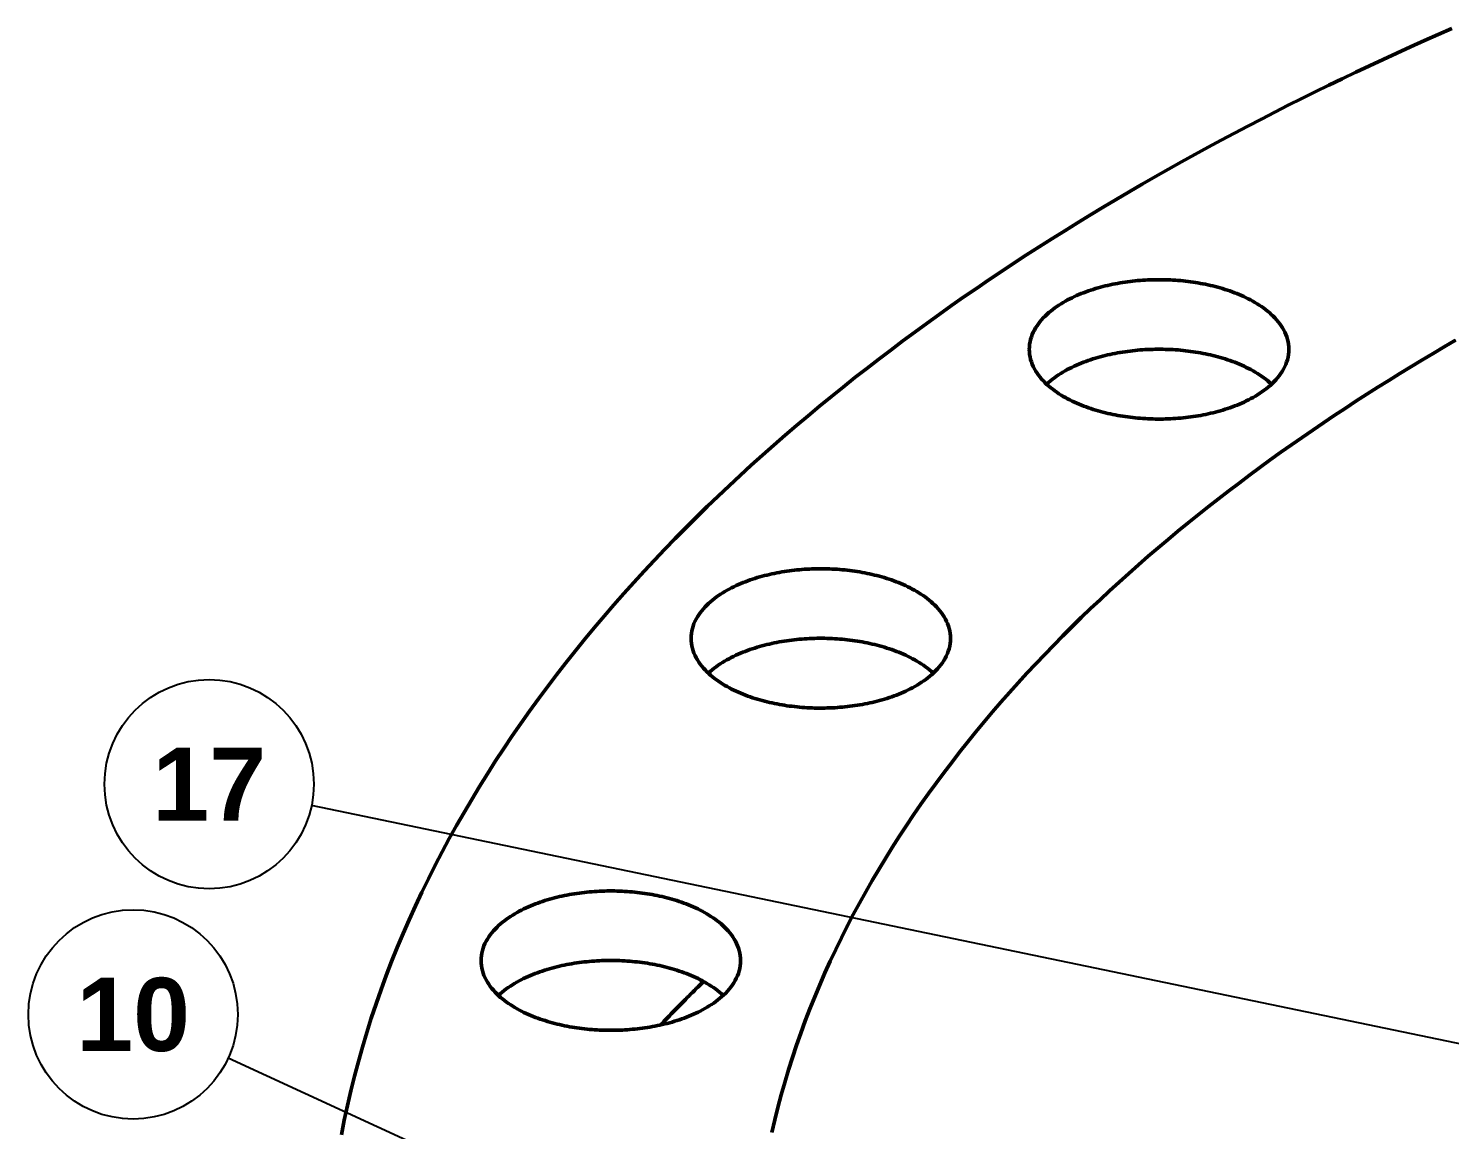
# Model space of a CAD drawing. Header units: millimetres. Extents: x 0 to 841, y 0 to 594.
# Drawn here: x 175.4 to 243.3, y 395.7 to 448.3 of the extents above; entities that cross this region are included whole.
import ezdxf
from ezdxf.enums import TextEntityAlignment as Align

# ---------------------------------------------------------------- set-up
doc = ezdxf.new("R2010")
doc.units = ezdxf.units.MM
for name, color, linetype, lineweight in [('COTA', 7, 'CONTINUOUS', 25), ('FINA', 7, 'CONTINUOUS', 25), ('TXT', 7, 'CONTINUOUS', 25), ('VIS', 7, 'CONTINUOUS', 50)]:
    doc.layers.add(name, color=color, linetype=linetype, lineweight=lineweight)
doc.styles.add('STDB', font='LiberationSans-Bold.ttf')

msp = doc.modelspace()

# ---------------------------------------------------------------- linework, layer by layer
at = {"layer": 'COTA'}
for p, q in [((319.206, 384.181), (188.977, 411.209)), ((210.077, 387.592), (184.992, 399.135))]:
    msp.add_line(p, q, dxfattribs=at)
at = {"layer": 'FINA'}
for points in [[(243.449, 448.325), (242.79, 448.036), (242.131, 447.743), (241.475, 447.447), (240.819, 447.149), (240.165, 446.847), (239.512, 446.543), (238.861, 446.235), (238.211, 445.925), (237.563, 445.611), (236.916, 445.294), (236.271, 444.975), (235.627, 444.652), (234.985, 444.326), (234.344, 443.997), (233.705, 443.664), (233.068, 443.329), (232.432, 442.99), (231.798, 442.648), (231.166, 442.303), (230.536, 441.954), (229.908, 441.602), (229.281, 441.247), (228.657, 440.888), (228.034, 440.526), (227.413, 440.16), (226.795, 439.792), (226.178, 439.419), (225.564, 439.043), (224.952, 438.664), (224.342, 438.281), (223.734, 437.894), (223.129, 437.504), (222.526, 437.11), (221.925, 436.712), (221.327, 436.311), (220.732, 435.906), (220.139, 435.497), (219.548, 435.084), (218.961, 434.668), (218.376, 434.248), (217.794, 433.823), (217.215, 433.395), (216.638, 432.963), (216.065, 432.527), (215.495, 432.087), (214.928, 431.643), (214.364, 431.195), (213.804, 430.743), (213.246, 430.286), (212.693, 429.826), (212.142, 429.361), (211.596, 428.892), (211.053, 428.419), (210.514, 427.941), (209.978, 427.459), (209.447, 426.973), (208.92, 426.482), (208.397, 425.987), (207.878, 425.488), (207.363, 424.984), (206.853, 424.476), (206.347, 423.963), (205.846, 423.445), (205.35, 422.923), (204.859, 422.397), (204.372, 421.865), (203.891, 421.33), (203.415, 420.789), (202.945, 420.244), (202.479, 419.694), (202.02, 419.139), (201.566, 418.58), (201.118, 418.016), (200.676, 417.447), (200.241, 416.874), (199.812, 416.295), (199.389, 415.712), (198.972, 415.124), (198.563, 414.532), (198.16, 413.935), (197.765, 413.333), (197.377, 412.726), (196.996, 412.115), (196.623, 411.499), (196.258, 410.878), (195.9, 410.253), (195.551, 409.623), (195.21, 408.988), (194.877, 408.35), (194.553, 407.706), (194.238, 407.059), (193.932, 406.407), (193.635, 405.751), (193.348, 405.09), (193.069, 404.426), (192.801, 403.757), (192.543, 403.085), (192.294, 402.409), (192.056, 401.729), (191.828, 401.046), (191.611, 400.359), (191.405, 399.669), (191.209, 398.976), (191.024, 398.28), (190.851, 397.581), (190.689, 396.879), (190.538, 396.175), (190.399, 395.468)], [(223.26, 432.994), (223.265, 433.115), (223.277, 433.235), (223.297, 433.354), (223.324, 433.471), (223.359, 433.586), (223.401, 433.699), (223.449, 433.81), (223.504, 433.917), (223.563, 434.022), (223.628, 434.123), (223.698, 434.222), (223.771, 434.317), (223.849, 434.41), (223.93, 434.499), (224.014, 434.585), (224.101, 434.668), (224.191, 434.748), (224.283, 434.826), (224.378, 434.901), (224.474, 434.973), (224.573, 435.042), (224.673, 435.109), (224.775, 435.174), (224.878, 435.236), (224.982, 435.296), (225.088, 435.354), (225.195, 435.41), (225.303, 435.463), (225.412, 435.515), (225.522, 435.565), (225.632, 435.612), (225.744, 435.658), (225.856, 435.702), (225.969, 435.745), (226.082, 435.785), (226.196, 435.824), (226.311, 435.861), (226.426, 435.897), (226.542, 435.931), (226.658, 435.963), (226.774, 435.994), (226.891, 436.023), (227.008, 436.051), (227.126, 436.078), (227.244, 436.103), (227.362, 436.126), (227.481, 436.148), (227.599, 436.169), (227.718, 436.188), (227.837, 436.206), (227.957, 436.223), (228.076, 436.238), (228.196, 436.252), (228.316, 436.265), (228.436, 436.277), (228.556, 436.287), (228.676, 436.296), (228.796, 436.303), (228.917, 436.31), (229.037, 436.315), (229.157, 436.318), (229.278, 436.321), (229.398, 436.322), (229.519, 436.322), (229.639, 436.321), (229.76, 436.318), (229.88, 436.315), (230.001, 436.31), (230.121, 436.303), (230.241, 436.296), (230.362, 436.287), (230.482, 436.277), (230.602, 436.265), (230.721, 436.252), (230.841, 436.238), (230.961, 436.223), (231.08, 436.206), (231.199, 436.188), (231.318, 436.169), (231.437, 436.148), (231.555, 436.126), (231.674, 436.103), (231.791, 436.078), (231.909, 436.051), (232.026, 436.023), (232.143, 435.994), (232.26, 435.963), (232.376, 435.931), (232.491, 435.897), (232.606, 435.861), (232.721, 435.824), (232.835, 435.785), (232.949, 435.745), (233.062, 435.702), (233.174, 435.658), (233.285, 435.612), (233.396, 435.565), (233.506, 435.515), (233.615, 435.463), (233.722, 435.41), (233.829, 435.354), (233.935, 435.296), (234.04, 435.236), (234.143, 435.174), (234.244, 435.109), (234.344, 435.042), (234.443, 434.973), (234.539, 434.901), (234.634, 434.826), (234.726, 434.748), (234.816, 434.668), (234.903, 434.585), (234.988, 434.499), (235.069, 434.41), (235.146, 434.317), (235.22, 434.222), (235.289, 434.123), (235.354, 434.022), (235.414, 433.917), (235.468, 433.81), (235.516, 433.699), (235.558, 433.586), (235.593, 433.471), (235.621, 433.354), (235.641, 433.235), (235.653, 433.115), (235.657, 432.994)], [(243.615, 433.427), (243.079, 433.115), (242.545, 432.801), (242.013, 432.484), (241.483, 432.163), (240.955, 431.84), (240.429, 431.514), (239.904, 431.184), (239.381, 430.852), (238.861, 430.516), (238.342, 430.177), (237.826, 429.835), (237.311, 429.49), (236.799, 429.142), (236.289, 428.79), (235.782, 428.435), (235.276, 428.077), (234.773, 427.716), (234.273, 427.351), (233.775, 426.983), (233.279, 426.611), (232.786, 426.236), (232.296, 425.858), (231.808, 425.476), (231.323, 425.091), (230.841, 424.702), (230.362, 424.309), (229.886, 423.913), (229.412, 423.513), (228.942, 423.11), (228.475, 422.703), (228.012, 422.292), (227.551, 421.878), (227.094, 421.46), (226.641, 421.038), (226.191, 420.612), (225.745, 420.183), (225.302, 419.749), (224.863, 419.312), (224.429, 418.871), (223.998, 418.426), (223.571, 417.977), (223.149, 417.524), (222.73, 417.067), (222.316, 416.606), (221.907, 416.141), (221.502, 415.673), (221.102, 415.2), (220.707, 414.723), (220.317, 414.242), (219.932, 413.757), (219.552, 413.267), (219.177, 412.774), (218.808, 412.277), (218.444, 411.775), (218.086, 411.27), (217.734, 410.76), (217.388, 410.247), (217.048, 409.729), (216.714, 409.207), (216.387, 408.681), (216.066, 408.152), (215.752, 407.618), (215.444, 407.08), (215.144, 406.538), (214.85, 405.993), (214.564, 405.443), (214.286, 404.89), (214.015, 404.333), (213.752, 403.773), (213.496, 403.208), (213.249, 402.64), (213.01, 402.069), (212.779, 401.494), (212.557, 400.916), (212.343, 400.335), (212.138, 399.75), (211.942, 399.163), (211.756, 398.572), (211.578, 397.979), (211.41, 397.382), (211.251, 396.784), (211.102, 396.183), (210.962, 395.579)], [(243.615, 433.427), (243.079, 433.115), (242.545, 432.801), (242.013, 432.484), (241.483, 432.163), (240.955, 431.84), (240.429, 431.514), (239.904, 431.184), (239.381, 430.852), (238.861, 430.516), (238.342, 430.177), (237.826, 429.835), (237.311, 429.49), (236.799, 429.142), (236.289, 428.79), (235.782, 428.435), (235.276, 428.077), (234.773, 427.716), (234.273, 427.351), (233.775, 426.983), (233.279, 426.611), (232.786, 426.236), (232.296, 425.858), (231.808, 425.476), (231.323, 425.091), (230.841, 424.702), (230.362, 424.309), (229.886, 423.913), (229.412, 423.513), (228.942, 423.11), (228.475, 422.703), (228.012, 422.292), (227.551, 421.878), (227.094, 421.46), (226.641, 421.038), (226.191, 420.612), (225.745, 420.183), (225.302, 419.749), (224.863, 419.312), (224.429, 418.871), (223.998, 418.426), (223.571, 417.977), (223.149, 417.524), (222.73, 417.067), (222.316, 416.606), (221.907, 416.141), (221.502, 415.673), (221.102, 415.2), (220.707, 414.723), (220.317, 414.242), (219.932, 413.757), (219.552, 413.267), (219.177, 412.774), (218.808, 412.277), (218.444, 411.775), (218.086, 411.27), (217.734, 410.76), (217.388, 410.247), (217.048, 409.729), (216.714, 409.207), (216.387, 408.681), (216.066, 408.152), (215.752, 407.618), (215.444, 407.08), (215.144, 406.538), (214.85, 405.993), (214.564, 405.443), (214.286, 404.89), (214.015, 404.333), (213.752, 403.773), (213.496, 403.208), (213.249, 402.64), (213.01, 402.069), (212.779, 401.494), (212.557, 400.916), (212.343, 400.335), (212.138, 399.75), (211.942, 399.163), (211.756, 398.572), (211.578, 397.979), (211.41, 397.382), (211.251, 396.784), (211.102, 396.183), (210.962, 395.579)], [(233.842, 430.641), (233.735, 430.585), (233.627, 430.531), (233.518, 430.48), (233.408, 430.43), (233.297, 430.382), (233.186, 430.336), (233.074, 430.291), (232.961, 430.249), (232.847, 430.208), (232.733, 430.169), (232.618, 430.132), (232.503, 430.096), (232.387, 430.062), (232.271, 430.029), (232.155, 429.998), (232.038, 429.968), (231.92, 429.94), (231.803, 429.914), (231.685, 429.889), (231.566, 429.865), (231.448, 429.843), (231.329, 429.822), (231.21, 429.802), (231.091, 429.784), (230.971, 429.767), (230.851, 429.752), (230.732, 429.738), (230.612, 429.725), (230.492, 429.713), (230.371, 429.703), (230.251, 429.694), (230.131, 429.686), (230.01, 429.68), (229.89, 429.675), (229.769, 429.671), (229.648, 429.668), (229.528, 429.667), (229.407, 429.667), (229.286, 429.668), (229.166, 429.67), (229.045, 429.674), (228.925, 429.679), (228.804, 429.685), (228.684, 429.693), (228.563, 429.702), (228.443, 429.712), (228.323, 429.723), (228.203, 429.736), (228.083, 429.75), (227.964, 429.765), (227.844, 429.782), (227.725, 429.8), (227.606, 429.819), (227.487, 429.84), (227.368, 429.862), (227.25, 429.885), (227.132, 429.91), (227.014, 429.936), (226.897, 429.964), (226.78, 429.994), (226.663, 430.024), (226.547, 430.057), (226.431, 430.091), (226.316, 430.126), (226.201, 430.163), (226.087, 430.202), (225.973, 430.243), (225.86, 430.285), (225.748, 430.329), (225.636, 430.375), (225.525, 430.423), (225.415, 430.472), (225.306, 430.524), (225.198, 430.577), (225.091, 430.633), (224.985, 430.691), (224.881, 430.751), (224.777, 430.813), (224.676, 430.878), (224.575, 430.945), (224.477, 431.015), (224.38, 431.087), (224.285, 431.162), (224.193, 431.239), (224.103, 431.319), (224.016, 431.403), (223.931, 431.489), (223.85, 431.578), (223.772, 431.67), (223.698, 431.766), (223.629, 431.864), (223.564, 431.966), (223.504, 432.071), (223.45, 432.178), (223.401, 432.289), (223.359, 432.402), (223.324, 432.518), (223.297, 432.635), (223.277, 432.754), (223.265, 432.874), (223.26, 432.994)], [(224.088, 431.333), (224.178, 431.414), (224.27, 431.493), (224.364, 431.568), (224.461, 431.641), (224.559, 431.711), (224.66, 431.778), (224.761, 431.844), (224.865, 431.906), (224.969, 431.967), (225.075, 432.025), (225.182, 432.081), (225.291, 432.135), (225.4, 432.187), (225.51, 432.237), (225.621, 432.286), (225.732, 432.332), (225.845, 432.376), (225.958, 432.419), (226.072, 432.459), (226.186, 432.499), (226.301, 432.536), (226.417, 432.572), (226.533, 432.606), (226.649, 432.639), (226.766, 432.67), (226.883, 432.699), (227.001, 432.727), (227.119, 432.754), (227.237, 432.779), (227.355, 432.803), (227.474, 432.825), (227.593, 432.846), (227.713, 432.865), (227.832, 432.884), (227.952, 432.9), (228.072, 432.916), (228.192, 432.93), (228.312, 432.943), (228.432, 432.954), (228.553, 432.965), (228.673, 432.973), (228.794, 432.981), (228.915, 432.987), (229.036, 432.992), (229.156, 432.996), (229.277, 432.999), (229.398, 433), (229.519, 433), (229.64, 432.999), (229.761, 432.996), (229.882, 432.992), (230.003, 432.987), (230.123, 432.981), (230.244, 432.973), (230.365, 432.965), (230.485, 432.954), (230.605, 432.943), (230.726, 432.93), (230.846, 432.916), (230.966, 432.9), (231.085, 432.884), (231.205, 432.865), (231.324, 432.846), (231.443, 432.825), (231.562, 432.803), (231.681, 432.779), (231.799, 432.754), (231.917, 432.727), (232.034, 432.699), (232.152, 432.67), (232.268, 432.639), (232.385, 432.606), (232.501, 432.572), (232.616, 432.536), (232.731, 432.499), (232.846, 432.459), (232.959, 432.419), (233.073, 432.376), (233.185, 432.332), (233.297, 432.286), (233.408, 432.237), (233.518, 432.187), (233.627, 432.135), (233.735, 432.081), (233.842, 432.025), (233.948, 431.967), (234.053, 431.906), (234.156, 431.844), (234.258, 431.778), (234.358, 431.711), (234.457, 431.641), (234.553, 431.568), (234.648, 431.493), (234.74, 431.414), (234.83, 431.333)], [(235.657, 432.994), (235.653, 432.87), (235.64, 432.746), (235.618, 432.623), (235.589, 432.502), (235.551, 432.383), (235.507, 432.266), (235.455, 432.152), (235.398, 432.042), (235.334, 431.934), (235.265, 431.83), (235.192, 431.73), (235.114, 431.632), (235.032, 431.538), (234.946, 431.447), (234.857, 431.36), (234.766, 431.275), (234.671, 431.194), (234.574, 431.115), (234.475, 431.04), (234.373, 430.967), (234.27, 430.897), (234.165, 430.829), (234.059, 430.764), (233.951, 430.702), (233.842, 430.641)], [(207.102, 419.187), (207.106, 419.308), (207.118, 419.428), (207.138, 419.546), (207.165, 419.664), (207.2, 419.779), (207.242, 419.892), (207.29, 420.002), (207.345, 420.11), (207.404, 420.215), (207.469, 420.316), (207.539, 420.415), (207.612, 420.51), (207.69, 420.602), (207.771, 420.692), (207.855, 420.778), (207.942, 420.861), (208.032, 420.941), (208.125, 421.019), (208.219, 421.093), (208.316, 421.166), (208.414, 421.235), (208.514, 421.302), (208.616, 421.367), (208.719, 421.429), (208.824, 421.489), (208.929, 421.547), (209.036, 421.603), (209.144, 421.656), (209.253, 421.708), (209.363, 421.758), (209.473, 421.805), (209.585, 421.851), (209.697, 421.895), (209.81, 421.938), (209.923, 421.978), (210.037, 422.017), (210.152, 422.054), (210.267, 422.09), (210.383, 422.124), (210.499, 422.156), (210.615, 422.187), (210.732, 422.216), (210.85, 422.244), (210.967, 422.27), (211.085, 422.295), (211.203, 422.319), (211.322, 422.341), (211.44, 422.362), (211.559, 422.381), (211.678, 422.399), (211.798, 422.416), (211.917, 422.431), (212.037, 422.445), (212.157, 422.458), (212.277, 422.47), (212.397, 422.48), (212.517, 422.489), (212.637, 422.496), (212.758, 422.502), (212.878, 422.507), (212.999, 422.511), (213.119, 422.514), (213.24, 422.515), (213.36, 422.515), (213.481, 422.514), (213.601, 422.511), (213.722, 422.507), (213.842, 422.502), (213.962, 422.496), (214.083, 422.489), (214.203, 422.48), (214.323, 422.47), (214.443, 422.458), (214.563, 422.445), (214.682, 422.431), (214.802, 422.416), (214.921, 422.399), (215.04, 422.381), (215.159, 422.362), (215.278, 422.341), (215.397, 422.319), (215.515, 422.295), (215.633, 422.27), (215.75, 422.244), (215.867, 422.216), (215.984, 422.187), (216.101, 422.156), (216.217, 422.124), (216.333, 422.09), (216.448, 422.054), (216.562, 422.017), (216.676, 421.978), (216.79, 421.938), (216.903, 421.895), (217.015, 421.851), (217.126, 421.805), (217.237, 421.758), (217.347, 421.708), (217.456, 421.656), (217.564, 421.603), (217.67, 421.547), (217.776, 421.489), (217.881, 421.429), (217.984, 421.367), (218.086, 421.302), (218.186, 421.235), (218.284, 421.166), (218.381, 421.093), (218.475, 421.019), (218.567, 420.941), (218.657, 420.861), (218.744, 420.778), (218.829, 420.692), (218.91, 420.602), (218.987, 420.51), (219.061, 420.415), (219.13, 420.316), (219.195, 420.215), (219.255, 420.11), (219.309, 420.002), (219.358, 419.892), (219.399, 419.779), (219.434, 419.664), (219.462, 419.546), (219.482, 419.428), (219.494, 419.308), (219.498, 419.187)], [(217.683, 416.834), (217.576, 416.778), (217.468, 416.724), (217.359, 416.672), (217.249, 416.623), (217.138, 416.575), (217.027, 416.528), (216.915, 416.484), (216.802, 416.442), (216.688, 416.401), (216.574, 416.362), (216.459, 416.324), (216.344, 416.289), (216.228, 416.254), (216.112, 416.222), (215.996, 416.191), (215.879, 416.161), (215.761, 416.133), (215.644, 416.107), (215.526, 416.082), (215.407, 416.058), (215.289, 416.036), (215.17, 416.015), (215.051, 415.995), (214.932, 415.977), (214.812, 415.96), (214.693, 415.945), (214.573, 415.93), (214.453, 415.918), (214.333, 415.906), (214.212, 415.896), (214.092, 415.887), (213.972, 415.879), (213.851, 415.873), (213.731, 415.868), (213.61, 415.864), (213.49, 415.861), (213.369, 415.86), (213.248, 415.86), (213.128, 415.861), (213.007, 415.863), (212.886, 415.867), (212.766, 415.872), (212.645, 415.878), (212.525, 415.886), (212.405, 415.894), (212.284, 415.905), (212.164, 415.916), (212.044, 415.929), (211.924, 415.943), (211.805, 415.958), (211.685, 415.974), (211.566, 415.992), (211.447, 416.012), (211.328, 416.032), (211.209, 416.055), (211.091, 416.078), (210.973, 416.103), (210.855, 416.129), (210.738, 416.157), (210.621, 416.186), (210.504, 416.217), (210.388, 416.25), (210.272, 416.284), (210.157, 416.319), (210.042, 416.356), (209.928, 416.395), (209.814, 416.436), (209.701, 416.478), (209.589, 416.522), (209.477, 416.568), (209.367, 416.615), (209.257, 416.665), (209.147, 416.717), (209.039, 416.77), (208.932, 416.826), (208.827, 416.884), (208.722, 416.944), (208.619, 417.006), (208.517, 417.071), (208.416, 417.138), (208.318, 417.208), (208.221, 417.28), (208.126, 417.354), (208.034, 417.432), (207.944, 417.512), (207.857, 417.596), (207.772, 417.682), (207.691, 417.771), (207.613, 417.863), (207.54, 417.959), (207.47, 418.057), (207.405, 418.159), (207.345, 418.264), (207.291, 418.371), (207.243, 418.482), (207.201, 418.595), (207.166, 418.71), (207.138, 418.828), (207.118, 418.947), (207.106, 419.067), (207.102, 419.187)], [(207.929, 417.526), (208.019, 417.607), (208.111, 417.685), (208.205, 417.761), (208.302, 417.834), (208.401, 417.904), (208.501, 417.971), (208.603, 418.036), (208.706, 418.099), (208.811, 418.16), (208.916, 418.218), (209.024, 418.274), (209.132, 418.328), (209.241, 418.38), (209.351, 418.43), (209.462, 418.478), (209.574, 418.525), (209.686, 418.569), (209.799, 418.612), (209.913, 418.652), (210.027, 418.691), (210.142, 418.729), (210.258, 418.765), (210.374, 418.799), (210.49, 418.832), (210.607, 418.863), (210.724, 418.892), (210.842, 418.92), (210.96, 418.947), (211.078, 418.972), (211.197, 418.996), (211.315, 419.018), (211.434, 419.039), (211.554, 419.058), (211.673, 419.076), (211.793, 419.093), (211.913, 419.109), (212.033, 419.123), (212.153, 419.136), (212.274, 419.147), (212.394, 419.157), (212.515, 419.166), (212.635, 419.174), (212.756, 419.18), (212.877, 419.185), (212.998, 419.189), (213.119, 419.192), (213.239, 419.193), (213.36, 419.193), (213.481, 419.192), (213.602, 419.189), (213.723, 419.185), (213.844, 419.18), (213.964, 419.174), (214.085, 419.166), (214.206, 419.157), (214.326, 419.147), (214.446, 419.136), (214.567, 419.123), (214.687, 419.109), (214.807, 419.093), (214.926, 419.076), (215.046, 419.058), (215.165, 419.039), (215.284, 419.018), (215.403, 418.996), (215.522, 418.972), (215.64, 418.947), (215.758, 418.92), (215.876, 418.892), (215.993, 418.863), (216.11, 418.832), (216.226, 418.799), (216.342, 418.765), (216.457, 418.729), (216.572, 418.691), (216.687, 418.652), (216.801, 418.612), (216.914, 418.569), (217.026, 418.525), (217.138, 418.478), (217.249, 418.43), (217.359, 418.38), (217.468, 418.328), (217.576, 418.274), (217.683, 418.218), (217.789, 418.16), (217.894, 418.099), (217.997, 418.036), (218.099, 417.971), (218.199, 417.904), (218.298, 417.834), (218.394, 417.761), (218.489, 417.685), (218.581, 417.607), (218.671, 417.526)], [(219.498, 419.187), (219.494, 419.063), (219.481, 418.939), (219.459, 418.816), (219.43, 418.695), (219.392, 418.575), (219.348, 418.459), (219.296, 418.345), (219.239, 418.235), (219.175, 418.127), (219.106, 418.023), (219.033, 417.922), (218.955, 417.825), (218.873, 417.731), (218.787, 417.64), (218.699, 417.552), (218.607, 417.468), (218.512, 417.387), (218.415, 417.308), (218.316, 417.232), (218.215, 417.16), (218.111, 417.09), (218.006, 417.022), (217.9, 416.957), (217.792, 416.894), (217.683, 416.834)], [(197.07, 403.796), (197.074, 403.916), (197.087, 404.036), (197.107, 404.155), (197.134, 404.272), (197.169, 404.388), (197.211, 404.501), (197.259, 404.611), (197.313, 404.719), (197.373, 404.823), (197.438, 404.925), (197.507, 405.023), (197.581, 405.119), (197.659, 405.211), (197.74, 405.3), (197.824, 405.386), (197.911, 405.469), (198.001, 405.55), (198.093, 405.627), (198.188, 405.702), (198.284, 405.774), (198.383, 405.844), (198.483, 405.911), (198.585, 405.975), (198.688, 406.038), (198.792, 406.098), (198.898, 406.156), (199.005, 406.211), (199.113, 406.265), (199.222, 406.316), (199.332, 406.366), (199.442, 406.414), (199.554, 406.46), (199.666, 406.504), (199.779, 406.546), (199.892, 406.587), (200.006, 406.625), (200.121, 406.663), (200.236, 406.698), (200.352, 406.732), (200.468, 406.765), (200.584, 406.795), (200.701, 406.825), (200.818, 406.853), (200.936, 406.879), (201.054, 406.904), (201.172, 406.928), (201.29, 406.95), (201.409, 406.97), (201.528, 406.99), (201.647, 407.008), (201.767, 407.025), (201.886, 407.04), (202.006, 407.054), (202.126, 407.067), (202.246, 407.078), (202.366, 407.088), (202.486, 407.097), (202.606, 407.105), (202.727, 407.111), (202.847, 407.116), (202.967, 407.12), (203.088, 407.122), (203.208, 407.124), (203.329, 407.124), (203.449, 407.122), (203.57, 407.12), (203.69, 407.116), (203.811, 407.111), (203.931, 407.105), (204.051, 407.097), (204.172, 407.088), (204.292, 407.078), (204.412, 407.067), (204.531, 407.054), (204.651, 407.04), (204.771, 407.025), (204.89, 407.008), (205.009, 406.99), (205.128, 406.97), (205.247, 406.95), (205.365, 406.928), (205.483, 406.904), (205.601, 406.879), (205.719, 406.853), (205.836, 406.825), (205.953, 406.795), (206.07, 406.765), (206.186, 406.732), (206.301, 406.698), (206.416, 406.663), (206.531, 406.625), (206.645, 406.587), (206.759, 406.546), (206.871, 406.504), (206.984, 406.46), (207.095, 406.414), (207.206, 406.366), (207.316, 406.316), (207.424, 406.265), (207.532, 406.211), (207.639, 406.156), (207.745, 406.098), (207.849, 406.038), (207.953, 405.975), (208.054, 405.911), (208.154, 405.844), (208.253, 405.774), (208.349, 405.702), (208.444, 405.627), (208.536, 405.55), (208.626, 405.469), (208.713, 405.386), (208.798, 405.3), (208.879, 405.211), (208.956, 405.119), (209.03, 405.023), (209.099, 404.925), (209.164, 404.823), (209.224, 404.719), (209.278, 404.611), (209.326, 404.501), (209.368, 404.388), (209.403, 404.272), (209.431, 404.155), (209.451, 404.036), (209.463, 403.916), (209.467, 403.796)], [(207.651, 401.443), (207.545, 401.387), (207.437, 401.333), (207.328, 401.281), (207.218, 401.231), (207.107, 401.183), (206.996, 401.137), (206.884, 401.093), (206.771, 401.05), (206.657, 401.009), (206.543, 400.97), (206.428, 400.933), (206.313, 400.897), (206.197, 400.863), (206.081, 400.83), (205.965, 400.799), (205.848, 400.77), (205.73, 400.742), (205.613, 400.715), (205.495, 400.69), (205.376, 400.666), (205.258, 400.644), (205.139, 400.623), (205.02, 400.604), (204.9, 400.585), (204.781, 400.569), (204.661, 400.553), (204.542, 400.539), (204.422, 400.526), (204.301, 400.515), (204.181, 400.504), (204.061, 400.495), (203.941, 400.488), (203.82, 400.481), (203.7, 400.476), (203.579, 400.472), (203.458, 400.47), (203.338, 400.468), (203.217, 400.468), (203.096, 400.469), (202.976, 400.472), (202.855, 400.476), (202.735, 400.48), (202.614, 400.487), (202.494, 400.494), (202.373, 400.503), (202.253, 400.513), (202.133, 400.524), (202.013, 400.537), (201.893, 400.551), (201.774, 400.566), (201.654, 400.583), (201.535, 400.601), (201.416, 400.62), (201.297, 400.641), (201.178, 400.663), (201.06, 400.687), (200.942, 400.711), (200.824, 400.738), (200.707, 400.766), (200.59, 400.795), (200.473, 400.826), (200.357, 400.858), (200.241, 400.892), (200.126, 400.928), (200.011, 400.965), (199.897, 401.004), (199.783, 401.044), (199.67, 401.086), (199.558, 401.13), (199.446, 401.176), (199.335, 401.224), (199.225, 401.274), (199.116, 401.325), (199.008, 401.379), (198.901, 401.435), (198.795, 401.492), (198.691, 401.552), (198.587, 401.615), (198.486, 401.679), (198.385, 401.747), (198.287, 401.816), (198.19, 401.888), (198.095, 401.963), (198.003, 402.041), (197.913, 402.121), (197.826, 402.204), (197.741, 402.29), (197.66, 402.38), (197.582, 402.472), (197.508, 402.567), (197.439, 402.666), (197.374, 402.767), (197.314, 402.872), (197.26, 402.98), (197.211, 403.09), (197.169, 403.204), (197.134, 403.319), (197.107, 403.436), (197.087, 403.555), (197.074, 403.675), (197.07, 403.796)], [(197.898, 402.135), (197.987, 402.216), (198.08, 402.294), (198.174, 402.369), (198.271, 402.442), (198.369, 402.512), (198.47, 402.58), (198.571, 402.645), (198.675, 402.708), (198.779, 402.768), (198.885, 402.827), (198.992, 402.883), (199.1, 402.937), (199.21, 402.989), (199.32, 403.039), (199.431, 403.087), (199.542, 403.133), (199.655, 403.177), (199.768, 403.22), (199.882, 403.261), (199.996, 403.3), (200.111, 403.337), (200.227, 403.373), (200.343, 403.407), (200.459, 403.44), (200.576, 403.471), (200.693, 403.501), (200.811, 403.529), (200.929, 403.555), (201.047, 403.581), (201.165, 403.604), (201.284, 403.626), (201.403, 403.647), (201.523, 403.667), (201.642, 403.685), (201.762, 403.702), (201.882, 403.717), (202.002, 403.731), (202.122, 403.744), (202.242, 403.756), (202.363, 403.766), (202.483, 403.775), (202.604, 403.782), (202.725, 403.789), (202.846, 403.794), (202.966, 403.798), (203.087, 403.8), (203.208, 403.802), (203.329, 403.802), (203.45, 403.8), (203.571, 403.798), (203.692, 403.794), (203.813, 403.789), (203.933, 403.782), (204.054, 403.775), (204.174, 403.766), (204.295, 403.756), (204.415, 403.744), (204.536, 403.731), (204.656, 403.717), (204.775, 403.702), (204.895, 403.685), (205.015, 403.667), (205.134, 403.647), (205.253, 403.626), (205.372, 403.604), (205.491, 403.581), (205.609, 403.555), (205.727, 403.529), (205.844, 403.501), (205.962, 403.471), (206.078, 403.44), (206.195, 403.407), (206.311, 403.373), (206.426, 403.337), (206.541, 403.3), (206.656, 403.261), (206.769, 403.22), (206.883, 403.177), (206.995, 403.133), (207.107, 403.087), (207.218, 403.039), (207.328, 402.989), (207.437, 402.937), (207.545, 402.883), (207.652, 402.827), (207.758, 402.768), (207.863, 402.708), (207.966, 402.645), (208.068, 402.58), (208.168, 402.512), (208.266, 402.442), (208.363, 402.369), (208.458, 402.294), (208.55, 402.216), (208.64, 402.135)], [(209.467, 403.796), (209.463, 403.671), (209.45, 403.547), (209.428, 403.424), (209.399, 403.303), (209.361, 403.184), (209.317, 403.067), (209.265, 402.954), (209.207, 402.843), (209.144, 402.736), (209.075, 402.632), (209.002, 402.531), (208.924, 402.434), (208.842, 402.339), (208.756, 402.249), (208.667, 402.161), (208.575, 402.077), (208.481, 401.995), (208.384, 401.917), (208.285, 401.841), (208.183, 401.768), (208.08, 401.698), (207.975, 401.631), (207.869, 401.566), (207.761, 401.503), (207.651, 401.443)], [(207.701, 402.8), (207.614, 402.715), (207.527, 402.63), (207.441, 402.545), (207.354, 402.459), (207.268, 402.374), (207.181, 402.288), (207.095, 402.202), (207.009, 402.116), (206.923, 402.03), (206.837, 401.944), (206.751, 401.857), (206.666, 401.771), (206.58, 401.684), (206.495, 401.598), (206.41, 401.511), (206.325, 401.424), (206.24, 401.337), (206.155, 401.25), (206.071, 401.162), (205.986, 401.075), (205.902, 400.987), (205.818, 400.899), (205.734, 400.811), (205.65, 400.723)]]:
    msp.add_lwpolyline(points, dxfattribs=at)
for centre in [(184.082, 412.225), (180.45, 401.225)]:
    msp.add_circle(centre, 5, dxfattribs=at)
at = {"layer": 'VIS'}
for points in [[(243.449, 448.325), (242.79, 448.036), (242.131, 447.743), (241.475, 447.447), (240.819, 447.149), (240.165, 446.847), (239.512, 446.543), (238.861, 446.235), (238.211, 445.925), (237.563, 445.611), (236.916, 445.294), (236.271, 444.975), (235.627, 444.652), (234.985, 444.326), (234.344, 443.997), (233.705, 443.664), (233.068, 443.329), (232.432, 442.99), (231.798, 442.648), (231.166, 442.303), (230.536, 441.954), (229.908, 441.602), (229.281, 441.247), (228.657, 440.888), (228.034, 440.526), (227.413, 440.16), (226.795, 439.792), (226.178, 439.419), (225.564, 439.043), (224.952, 438.664), (224.342, 438.281), (223.734, 437.894), (223.129, 437.504), (222.526, 437.11), (221.925, 436.712), (221.327, 436.311), (220.732, 435.906), (220.139, 435.497), (219.548, 435.084), (218.961, 434.668), (218.376, 434.248), (217.794, 433.823), (217.215, 433.395), (216.638, 432.963), (216.065, 432.527), (215.495, 432.087), (214.928, 431.643), (214.364, 431.195), (213.804, 430.743), (213.246, 430.286), (212.693, 429.826), (212.142, 429.361), (211.596, 428.892), (211.053, 428.419), (210.514, 427.941), (209.978, 427.459), (209.447, 426.973), (208.92, 426.482), (208.397, 425.987), (207.878, 425.488), (207.363, 424.984), (206.853, 424.476), (206.347, 423.963), (205.846, 423.445), (205.35, 422.923), (204.859, 422.397), (204.372, 421.865), (203.891, 421.33), (203.415, 420.789), (202.945, 420.244), (202.479, 419.694), (202.02, 419.139), (201.566, 418.58), (201.118, 418.016), (200.676, 417.447), (200.241, 416.874), (199.812, 416.295), (199.389, 415.712), (198.972, 415.124), (198.563, 414.532), (198.16, 413.935), (197.765, 413.333), (197.377, 412.726), (196.996, 412.115), (196.623, 411.499), (196.258, 410.878), (195.9, 410.253), (195.551, 409.623), (195.21, 408.988), (194.877, 408.35), (194.553, 407.706), (194.238, 407.059), (193.932, 406.407), (193.635, 405.751), (193.348, 405.09), (193.069, 404.426), (192.801, 403.757), (192.543, 403.085), (192.294, 402.409), (192.056, 401.729), (191.828, 401.046), (191.611, 400.359), (191.405, 399.669), (191.209, 398.976), (191.024, 398.28), (190.851, 397.581), (190.689, 396.879), (190.538, 396.175), (190.399, 395.468)], [(223.26, 432.994), (223.265, 433.115), (223.277, 433.235), (223.297, 433.354), (223.324, 433.471), (223.359, 433.586), (223.401, 433.699), (223.449, 433.81), (223.504, 433.917), (223.563, 434.022), (223.628, 434.123), (223.698, 434.222), (223.771, 434.317), (223.849, 434.41), (223.93, 434.499), (224.014, 434.585), (224.101, 434.668), (224.191, 434.748), (224.283, 434.826), (224.378, 434.901), (224.474, 434.973), (224.573, 435.042), (224.673, 435.109), (224.775, 435.174), (224.878, 435.236), (224.982, 435.296), (225.088, 435.354), (225.195, 435.41), (225.303, 435.463), (225.412, 435.515), (225.522, 435.565), (225.632, 435.612), (225.744, 435.658), (225.856, 435.702), (225.969, 435.745), (226.082, 435.785), (226.196, 435.824), (226.311, 435.861), (226.426, 435.897), (226.542, 435.931), (226.658, 435.963), (226.774, 435.994), (226.891, 436.023), (227.008, 436.051), (227.126, 436.078), (227.244, 436.103), (227.362, 436.126), (227.481, 436.148), (227.599, 436.169), (227.718, 436.188), (227.837, 436.206), (227.957, 436.223), (228.076, 436.238), (228.196, 436.252), (228.316, 436.265), (228.436, 436.277), (228.556, 436.287), (228.676, 436.296), (228.796, 436.303), (228.917, 436.31), (229.037, 436.315), (229.157, 436.318), (229.278, 436.321), (229.398, 436.322), (229.519, 436.322), (229.639, 436.321), (229.76, 436.318), (229.88, 436.315), (230.001, 436.31), (230.121, 436.303), (230.241, 436.296), (230.362, 436.287), (230.482, 436.277), (230.602, 436.265), (230.721, 436.252), (230.841, 436.238), (230.961, 436.223), (231.08, 436.206), (231.199, 436.188), (231.318, 436.169), (231.437, 436.148), (231.555, 436.126), (231.674, 436.103), (231.791, 436.078), (231.909, 436.051), (232.026, 436.023), (232.143, 435.994), (232.26, 435.963), (232.376, 435.931), (232.491, 435.897), (232.606, 435.861), (232.721, 435.824), (232.835, 435.785), (232.949, 435.745), (233.062, 435.702), (233.174, 435.658), (233.285, 435.612), (233.396, 435.565), (233.506, 435.515), (233.615, 435.463), (233.722, 435.41), (233.829, 435.354), (233.935, 435.296), (234.04, 435.236), (234.143, 435.174), (234.244, 435.109), (234.344, 435.042), (234.443, 434.973), (234.539, 434.901), (234.634, 434.826), (234.726, 434.748), (234.816, 434.668), (234.903, 434.585), (234.988, 434.499), (235.069, 434.41), (235.146, 434.317), (235.22, 434.222), (235.289, 434.123), (235.354, 434.022), (235.414, 433.917), (235.468, 433.81), (235.516, 433.699), (235.558, 433.586), (235.593, 433.471), (235.621, 433.354), (235.641, 433.235), (235.653, 433.115), (235.657, 432.994)], [(243.615, 433.427), (243.079, 433.115), (242.545, 432.801), (242.013, 432.484), (241.483, 432.163), (240.955, 431.84), (240.429, 431.514), (239.904, 431.184), (239.381, 430.852), (238.861, 430.516), (238.342, 430.177), (237.826, 429.835), (237.311, 429.49), (236.799, 429.142), (236.289, 428.79), (235.782, 428.435), (235.276, 428.077), (234.773, 427.716), (234.273, 427.351), (233.775, 426.983), (233.279, 426.611), (232.786, 426.236), (232.296, 425.858), (231.808, 425.476), (231.323, 425.091), (230.841, 424.702), (230.362, 424.309), (229.886, 423.913), (229.412, 423.513), (228.942, 423.11), (228.475, 422.703), (228.012, 422.292), (227.551, 421.878), (227.094, 421.46), (226.641, 421.038), (226.191, 420.612), (225.745, 420.183), (225.302, 419.749), (224.863, 419.312), (224.429, 418.871), (223.998, 418.426), (223.571, 417.977), (223.149, 417.524), (222.73, 417.067), (222.316, 416.606), (221.907, 416.141), (221.502, 415.673), (221.102, 415.2), (220.707, 414.723), (220.317, 414.242), (219.932, 413.757), (219.552, 413.267), (219.177, 412.774), (218.808, 412.277), (218.444, 411.775), (218.086, 411.27), (217.734, 410.76), (217.388, 410.247), (217.048, 409.729), (216.714, 409.207), (216.387, 408.681), (216.066, 408.152), (215.752, 407.618), (215.444, 407.08), (215.144, 406.538), (214.85, 405.993), (214.564, 405.443), (214.286, 404.89), (214.015, 404.333), (213.752, 403.773), (213.496, 403.208), (213.249, 402.64), (213.01, 402.069), (212.779, 401.494), (212.557, 400.916), (212.343, 400.335), (212.138, 399.75), (211.942, 399.163), (211.756, 398.572), (211.578, 397.979), (211.41, 397.382), (211.251, 396.784), (211.102, 396.183), (210.962, 395.579)], [(243.615, 433.427), (243.079, 433.115), (242.545, 432.801), (242.013, 432.484), (241.483, 432.163), (240.955, 431.84), (240.429, 431.514), (239.904, 431.184), (239.381, 430.852), (238.861, 430.516), (238.342, 430.177), (237.826, 429.835), (237.311, 429.49), (236.799, 429.142), (236.289, 428.79), (235.782, 428.435), (235.276, 428.077), (234.773, 427.716), (234.273, 427.351), (233.775, 426.983), (233.279, 426.611), (232.786, 426.236), (232.296, 425.858), (231.808, 425.476), (231.323, 425.091), (230.841, 424.702), (230.362, 424.309), (229.886, 423.913), (229.412, 423.513), (228.942, 423.11), (228.475, 422.703), (228.012, 422.292), (227.551, 421.878), (227.094, 421.46), (226.641, 421.038), (226.191, 420.612), (225.745, 420.183), (225.302, 419.749), (224.863, 419.312), (224.429, 418.871), (223.998, 418.426), (223.571, 417.977), (223.149, 417.524), (222.73, 417.067), (222.316, 416.606), (221.907, 416.141), (221.502, 415.673), (221.102, 415.2), (220.707, 414.723), (220.317, 414.242), (219.932, 413.757), (219.552, 413.267), (219.177, 412.774), (218.808, 412.277), (218.444, 411.775), (218.086, 411.27), (217.734, 410.76), (217.388, 410.247), (217.048, 409.729), (216.714, 409.207), (216.387, 408.681), (216.066, 408.152), (215.752, 407.618), (215.444, 407.08), (215.144, 406.538), (214.85, 405.993), (214.564, 405.443), (214.286, 404.89), (214.015, 404.333), (213.752, 403.773), (213.496, 403.208), (213.249, 402.64), (213.01, 402.069), (212.779, 401.494), (212.557, 400.916), (212.343, 400.335), (212.138, 399.75), (211.942, 399.163), (211.756, 398.572), (211.578, 397.979), (211.41, 397.382), (211.251, 396.784), (211.102, 396.183), (210.962, 395.579)], [(233.842, 430.641), (233.735, 430.585), (233.627, 430.531), (233.518, 430.48), (233.408, 430.43), (233.297, 430.382), (233.186, 430.336), (233.074, 430.291), (232.961, 430.249), (232.847, 430.208), (232.733, 430.169), (232.618, 430.132), (232.503, 430.096), (232.387, 430.062), (232.271, 430.029), (232.155, 429.998), (232.038, 429.968), (231.92, 429.94), (231.803, 429.914), (231.685, 429.889), (231.566, 429.865), (231.448, 429.843), (231.329, 429.822), (231.21, 429.802), (231.091, 429.784), (230.971, 429.767), (230.851, 429.752), (230.732, 429.738), (230.612, 429.725), (230.492, 429.713), (230.371, 429.703), (230.251, 429.694), (230.131, 429.686), (230.01, 429.68), (229.89, 429.675), (229.769, 429.671), (229.648, 429.668), (229.528, 429.667), (229.407, 429.667), (229.286, 429.668), (229.166, 429.67), (229.045, 429.674), (228.925, 429.679), (228.804, 429.685), (228.684, 429.693), (228.563, 429.702), (228.443, 429.712), (228.323, 429.723), (228.203, 429.736), (228.083, 429.75), (227.964, 429.765), (227.844, 429.782), (227.725, 429.8), (227.606, 429.819), (227.487, 429.84), (227.368, 429.862), (227.25, 429.885), (227.132, 429.91), (227.014, 429.936), (226.897, 429.964), (226.78, 429.994), (226.663, 430.024), (226.547, 430.057), (226.431, 430.091), (226.316, 430.126), (226.201, 430.163), (226.087, 430.202), (225.973, 430.243), (225.86, 430.285), (225.748, 430.329), (225.636, 430.375), (225.525, 430.423), (225.415, 430.472), (225.306, 430.524), (225.198, 430.577), (225.091, 430.633), (224.985, 430.691), (224.881, 430.751), (224.777, 430.813), (224.676, 430.878), (224.575, 430.945), (224.477, 431.015), (224.38, 431.087), (224.285, 431.162), (224.193, 431.239), (224.103, 431.319), (224.016, 431.403), (223.931, 431.489), (223.85, 431.578), (223.772, 431.67), (223.698, 431.766), (223.629, 431.864), (223.564, 431.966), (223.504, 432.071), (223.45, 432.178), (223.401, 432.289), (223.359, 432.402), (223.324, 432.518), (223.297, 432.635), (223.277, 432.754), (223.265, 432.874), (223.26, 432.994)], [(224.088, 431.333), (224.178, 431.414), (224.27, 431.493), (224.364, 431.568), (224.461, 431.641), (224.559, 431.711), (224.66, 431.778), (224.761, 431.844), (224.865, 431.906), (224.969, 431.967), (225.075, 432.025), (225.182, 432.081), (225.291, 432.135), (225.4, 432.187), (225.51, 432.237), (225.621, 432.286), (225.732, 432.332), (225.845, 432.376), (225.958, 432.419), (226.072, 432.459), (226.186, 432.499), (226.301, 432.536), (226.417, 432.572), (226.533, 432.606), (226.649, 432.639), (226.766, 432.67), (226.883, 432.699), (227.001, 432.727), (227.119, 432.754), (227.237, 432.779), (227.355, 432.803), (227.474, 432.825), (227.593, 432.846), (227.713, 432.865), (227.832, 432.884), (227.952, 432.9), (228.072, 432.916), (228.192, 432.93), (228.312, 432.943), (228.432, 432.954), (228.553, 432.965), (228.673, 432.973), (228.794, 432.981), (228.915, 432.987), (229.036, 432.992), (229.156, 432.996), (229.277, 432.999), (229.398, 433), (229.519, 433), (229.64, 432.999), (229.761, 432.996), (229.882, 432.992), (230.003, 432.987), (230.123, 432.981), (230.244, 432.973), (230.365, 432.965), (230.485, 432.954), (230.605, 432.943), (230.726, 432.93), (230.846, 432.916), (230.966, 432.9), (231.085, 432.884), (231.205, 432.865), (231.324, 432.846), (231.443, 432.825), (231.562, 432.803), (231.681, 432.779), (231.799, 432.754), (231.917, 432.727), (232.034, 432.699), (232.152, 432.67), (232.268, 432.639), (232.385, 432.606), (232.501, 432.572), (232.616, 432.536), (232.731, 432.499), (232.846, 432.459), (232.959, 432.419), (233.073, 432.376), (233.185, 432.332), (233.297, 432.286), (233.408, 432.237), (233.518, 432.187), (233.627, 432.135), (233.735, 432.081), (233.842, 432.025), (233.948, 431.967), (234.053, 431.906), (234.156, 431.844), (234.258, 431.778), (234.358, 431.711), (234.457, 431.641), (234.553, 431.568), (234.648, 431.493), (234.74, 431.414), (234.83, 431.333)], [(235.657, 432.994), (235.653, 432.87), (235.64, 432.746), (235.618, 432.623), (235.589, 432.502), (235.551, 432.383), (235.507, 432.266), (235.455, 432.152), (235.398, 432.042), (235.334, 431.934), (235.265, 431.83), (235.192, 431.73), (235.114, 431.632), (235.032, 431.538), (234.946, 431.447), (234.857, 431.36), (234.766, 431.275), (234.671, 431.194), (234.574, 431.115), (234.475, 431.04), (234.373, 430.967), (234.27, 430.897), (234.165, 430.829), (234.059, 430.764), (233.951, 430.702), (233.842, 430.641)], [(207.102, 419.187), (207.106, 419.308), (207.118, 419.428), (207.138, 419.546), (207.165, 419.664), (207.2, 419.779), (207.242, 419.892), (207.29, 420.002), (207.345, 420.11), (207.404, 420.215), (207.469, 420.316), (207.539, 420.415), (207.612, 420.51), (207.69, 420.602), (207.771, 420.692), (207.855, 420.778), (207.942, 420.861), (208.032, 420.941), (208.125, 421.019), (208.219, 421.093), (208.316, 421.166), (208.414, 421.235), (208.514, 421.302), (208.616, 421.367), (208.719, 421.429), (208.824, 421.489), (208.929, 421.547), (209.036, 421.603), (209.144, 421.656), (209.253, 421.708), (209.363, 421.758), (209.473, 421.805), (209.585, 421.851), (209.697, 421.895), (209.81, 421.938), (209.923, 421.978), (210.037, 422.017), (210.152, 422.054), (210.267, 422.09), (210.383, 422.124), (210.499, 422.156), (210.615, 422.187), (210.732, 422.216), (210.85, 422.244), (210.967, 422.27), (211.085, 422.295), (211.203, 422.319), (211.322, 422.341), (211.44, 422.362), (211.559, 422.381), (211.678, 422.399), (211.798, 422.416), (211.917, 422.431), (212.037, 422.445), (212.157, 422.458), (212.277, 422.47), (212.397, 422.48), (212.517, 422.489), (212.637, 422.496), (212.758, 422.502), (212.878, 422.507), (212.999, 422.511), (213.119, 422.514), (213.24, 422.515), (213.36, 422.515), (213.481, 422.514), (213.601, 422.511), (213.722, 422.507), (213.842, 422.502), (213.962, 422.496), (214.083, 422.489), (214.203, 422.48), (214.323, 422.47), (214.443, 422.458), (214.563, 422.445), (214.682, 422.431), (214.802, 422.416), (214.921, 422.399), (215.04, 422.381), (215.159, 422.362), (215.278, 422.341), (215.397, 422.319), (215.515, 422.295), (215.633, 422.27), (215.75, 422.244), (215.867, 422.216), (215.984, 422.187), (216.101, 422.156), (216.217, 422.124), (216.333, 422.09), (216.448, 422.054), (216.562, 422.017), (216.676, 421.978), (216.79, 421.938), (216.903, 421.895), (217.015, 421.851), (217.126, 421.805), (217.237, 421.758), (217.347, 421.708), (217.456, 421.656), (217.564, 421.603), (217.67, 421.547), (217.776, 421.489), (217.881, 421.429), (217.984, 421.367), (218.086, 421.302), (218.186, 421.235), (218.284, 421.166), (218.381, 421.093), (218.475, 421.019), (218.567, 420.941), (218.657, 420.861), (218.744, 420.778), (218.829, 420.692), (218.91, 420.602), (218.987, 420.51), (219.061, 420.415), (219.13, 420.316), (219.195, 420.215), (219.255, 420.11), (219.309, 420.002), (219.358, 419.892), (219.399, 419.779), (219.434, 419.664), (219.462, 419.546), (219.482, 419.428), (219.494, 419.308), (219.498, 419.187)], [(217.683, 416.834), (217.576, 416.778), (217.468, 416.724), (217.359, 416.672), (217.249, 416.623), (217.138, 416.575), (217.027, 416.528), (216.915, 416.484), (216.802, 416.442), (216.688, 416.401), (216.574, 416.362), (216.459, 416.324), (216.344, 416.289), (216.228, 416.254), (216.112, 416.222), (215.996, 416.191), (215.879, 416.161), (215.761, 416.133), (215.644, 416.107), (215.526, 416.082), (215.407, 416.058), (215.289, 416.036), (215.17, 416.015), (215.051, 415.995), (214.932, 415.977), (214.812, 415.96), (214.693, 415.945), (214.573, 415.93), (214.453, 415.918), (214.333, 415.906), (214.212, 415.896), (214.092, 415.887), (213.972, 415.879), (213.851, 415.873), (213.731, 415.868), (213.61, 415.864), (213.49, 415.861), (213.369, 415.86), (213.248, 415.86), (213.128, 415.861), (213.007, 415.863), (212.886, 415.867), (212.766, 415.872), (212.645, 415.878), (212.525, 415.886), (212.405, 415.894), (212.284, 415.905), (212.164, 415.916), (212.044, 415.929), (211.924, 415.943), (211.805, 415.958), (211.685, 415.974), (211.566, 415.992), (211.447, 416.012), (211.328, 416.032), (211.209, 416.055), (211.091, 416.078), (210.973, 416.103), (210.855, 416.129), (210.738, 416.157), (210.621, 416.186), (210.504, 416.217), (210.388, 416.25), (210.272, 416.284), (210.157, 416.319), (210.042, 416.356), (209.928, 416.395), (209.814, 416.436), (209.701, 416.478), (209.589, 416.522), (209.477, 416.568), (209.367, 416.615), (209.257, 416.665), (209.147, 416.717), (209.039, 416.77), (208.932, 416.826), (208.827, 416.884), (208.722, 416.944), (208.619, 417.006), (208.517, 417.071), (208.416, 417.138), (208.318, 417.208), (208.221, 417.28), (208.126, 417.354), (208.034, 417.432), (207.944, 417.512), (207.857, 417.596), (207.772, 417.682), (207.691, 417.771), (207.613, 417.863), (207.54, 417.959), (207.47, 418.057), (207.405, 418.159), (207.345, 418.264), (207.291, 418.371), (207.243, 418.482), (207.201, 418.595), (207.166, 418.71), (207.138, 418.828), (207.118, 418.947), (207.106, 419.067), (207.102, 419.187)], [(207.929, 417.526), (208.019, 417.607), (208.111, 417.685), (208.205, 417.761), (208.302, 417.834), (208.401, 417.904), (208.501, 417.971), (208.603, 418.036), (208.706, 418.099), (208.811, 418.16), (208.916, 418.218), (209.024, 418.274), (209.132, 418.328), (209.241, 418.38), (209.351, 418.43), (209.462, 418.478), (209.574, 418.525), (209.686, 418.569), (209.799, 418.612), (209.913, 418.652), (210.027, 418.691), (210.142, 418.729), (210.258, 418.765), (210.374, 418.799), (210.49, 418.832), (210.607, 418.863), (210.724, 418.892), (210.842, 418.92), (210.96, 418.947), (211.078, 418.972), (211.197, 418.996), (211.315, 419.018), (211.434, 419.039), (211.554, 419.058), (211.673, 419.076), (211.793, 419.093), (211.913, 419.109), (212.033, 419.123), (212.153, 419.136), (212.274, 419.147), (212.394, 419.157), (212.515, 419.166), (212.635, 419.174), (212.756, 419.18), (212.877, 419.185), (212.998, 419.189), (213.119, 419.192), (213.239, 419.193), (213.36, 419.193), (213.481, 419.192), (213.602, 419.189), (213.723, 419.185), (213.844, 419.18), (213.964, 419.174), (214.085, 419.166), (214.206, 419.157), (214.326, 419.147), (214.446, 419.136), (214.567, 419.123), (214.687, 419.109), (214.807, 419.093), (214.926, 419.076), (215.046, 419.058), (215.165, 419.039), (215.284, 419.018), (215.403, 418.996), (215.522, 418.972), (215.64, 418.947), (215.758, 418.92), (215.876, 418.892), (215.993, 418.863), (216.11, 418.832), (216.226, 418.799), (216.342, 418.765), (216.457, 418.729), (216.572, 418.691), (216.687, 418.652), (216.801, 418.612), (216.914, 418.569), (217.026, 418.525), (217.138, 418.478), (217.249, 418.43), (217.359, 418.38), (217.468, 418.328), (217.576, 418.274), (217.683, 418.218), (217.789, 418.16), (217.894, 418.099), (217.997, 418.036), (218.099, 417.971), (218.199, 417.904), (218.298, 417.834), (218.394, 417.761), (218.489, 417.685), (218.581, 417.607), (218.671, 417.526)], [(219.498, 419.187), (219.494, 419.063), (219.481, 418.939), (219.459, 418.816), (219.43, 418.695), (219.392, 418.575), (219.348, 418.459), (219.296, 418.345), (219.239, 418.235), (219.175, 418.127), (219.106, 418.023), (219.033, 417.922), (218.955, 417.825), (218.873, 417.731), (218.787, 417.64), (218.699, 417.552), (218.607, 417.468), (218.512, 417.387), (218.415, 417.308), (218.316, 417.232), (218.215, 417.16), (218.111, 417.09), (218.006, 417.022), (217.9, 416.957), (217.792, 416.894), (217.683, 416.834)], [(197.07, 403.796), (197.074, 403.916), (197.087, 404.036), (197.107, 404.155), (197.134, 404.272), (197.169, 404.388), (197.211, 404.501), (197.259, 404.611), (197.313, 404.719), (197.373, 404.823), (197.438, 404.925), (197.507, 405.023), (197.581, 405.119), (197.659, 405.211), (197.74, 405.3), (197.824, 405.386), (197.911, 405.469), (198.001, 405.55), (198.093, 405.627), (198.188, 405.702), (198.284, 405.774), (198.383, 405.844), (198.483, 405.911), (198.585, 405.975), (198.688, 406.038), (198.792, 406.098), (198.898, 406.156), (199.005, 406.211), (199.113, 406.265), (199.222, 406.316), (199.332, 406.366), (199.442, 406.414), (199.554, 406.46), (199.666, 406.504), (199.779, 406.546), (199.892, 406.587), (200.006, 406.625), (200.121, 406.663), (200.236, 406.698), (200.352, 406.732), (200.468, 406.765), (200.584, 406.795), (200.701, 406.825), (200.818, 406.853), (200.936, 406.879), (201.054, 406.904), (201.172, 406.928), (201.29, 406.95), (201.409, 406.97), (201.528, 406.99), (201.647, 407.008), (201.767, 407.025), (201.886, 407.04), (202.006, 407.054), (202.126, 407.067), (202.246, 407.078), (202.366, 407.088), (202.486, 407.097), (202.606, 407.105), (202.727, 407.111), (202.847, 407.116), (202.967, 407.12), (203.088, 407.122), (203.208, 407.124), (203.329, 407.124), (203.449, 407.122), (203.57, 407.12), (203.69, 407.116), (203.811, 407.111), (203.931, 407.105), (204.051, 407.097), (204.172, 407.088), (204.292, 407.078), (204.412, 407.067), (204.531, 407.054), (204.651, 407.04), (204.771, 407.025), (204.89, 407.008), (205.009, 406.99), (205.128, 406.97), (205.247, 406.95), (205.365, 406.928), (205.483, 406.904), (205.601, 406.879), (205.719, 406.853), (205.836, 406.825), (205.953, 406.795), (206.07, 406.765), (206.186, 406.732), (206.301, 406.698), (206.416, 406.663), (206.531, 406.625), (206.645, 406.587), (206.759, 406.546), (206.871, 406.504), (206.984, 406.46), (207.095, 406.414), (207.206, 406.366), (207.316, 406.316), (207.424, 406.265), (207.532, 406.211), (207.639, 406.156), (207.745, 406.098), (207.849, 406.038), (207.953, 405.975), (208.054, 405.911), (208.154, 405.844), (208.253, 405.774), (208.349, 405.702), (208.444, 405.627), (208.536, 405.55), (208.626, 405.469), (208.713, 405.386), (208.798, 405.3), (208.879, 405.211), (208.956, 405.119), (209.03, 405.023), (209.099, 404.925), (209.164, 404.823), (209.224, 404.719), (209.278, 404.611), (209.326, 404.501), (209.368, 404.388), (209.403, 404.272), (209.431, 404.155), (209.451, 404.036), (209.463, 403.916), (209.467, 403.796)], [(207.651, 401.443), (207.545, 401.387), (207.437, 401.333), (207.328, 401.281), (207.218, 401.231), (207.107, 401.183), (206.996, 401.137), (206.884, 401.093), (206.771, 401.05), (206.657, 401.009), (206.543, 400.97), (206.428, 400.933), (206.313, 400.897), (206.197, 400.863), (206.081, 400.83), (205.965, 400.799), (205.848, 400.77), (205.73, 400.742), (205.613, 400.715), (205.495, 400.69), (205.376, 400.666), (205.258, 400.644), (205.139, 400.623), (205.02, 400.604), (204.9, 400.585), (204.781, 400.569), (204.661, 400.553), (204.542, 400.539), (204.422, 400.526), (204.301, 400.515), (204.181, 400.504), (204.061, 400.495), (203.941, 400.488), (203.82, 400.481), (203.7, 400.476), (203.579, 400.472), (203.458, 400.47), (203.338, 400.468), (203.217, 400.468), (203.096, 400.469), (202.976, 400.472), (202.855, 400.476), (202.735, 400.48), (202.614, 400.487), (202.494, 400.494), (202.373, 400.503), (202.253, 400.513), (202.133, 400.524), (202.013, 400.537), (201.893, 400.551), (201.774, 400.566), (201.654, 400.583), (201.535, 400.601), (201.416, 400.62), (201.297, 400.641), (201.178, 400.663), (201.06, 400.687), (200.942, 400.711), (200.824, 400.738), (200.707, 400.766), (200.59, 400.795), (200.473, 400.826), (200.357, 400.858), (200.241, 400.892), (200.126, 400.928), (200.011, 400.965), (199.897, 401.004), (199.783, 401.044), (199.67, 401.086), (199.558, 401.13), (199.446, 401.176), (199.335, 401.224), (199.225, 401.274), (199.116, 401.325), (199.008, 401.379), (198.901, 401.435), (198.795, 401.492), (198.691, 401.552), (198.587, 401.615), (198.486, 401.679), (198.385, 401.747), (198.287, 401.816), (198.19, 401.888), (198.095, 401.963), (198.003, 402.041), (197.913, 402.121), (197.826, 402.204), (197.741, 402.29), (197.66, 402.38), (197.582, 402.472), (197.508, 402.567), (197.439, 402.666), (197.374, 402.767), (197.314, 402.872), (197.26, 402.98), (197.211, 403.09), (197.169, 403.204), (197.134, 403.319), (197.107, 403.436), (197.087, 403.555), (197.074, 403.675), (197.07, 403.796)], [(197.898, 402.135), (197.987, 402.216), (198.08, 402.294), (198.174, 402.369), (198.271, 402.442), (198.369, 402.512), (198.47, 402.58), (198.571, 402.645), (198.675, 402.708), (198.779, 402.768), (198.885, 402.827), (198.992, 402.883), (199.1, 402.937), (199.21, 402.989), (199.32, 403.039), (199.431, 403.087), (199.542, 403.133), (199.655, 403.177), (199.768, 403.22), (199.882, 403.261), (199.996, 403.3), (200.111, 403.337), (200.227, 403.373), (200.343, 403.407), (200.459, 403.44), (200.576, 403.471), (200.693, 403.501), (200.811, 403.529), (200.929, 403.555), (201.047, 403.581), (201.165, 403.604), (201.284, 403.626), (201.403, 403.647), (201.523, 403.667), (201.642, 403.685), (201.762, 403.702), (201.882, 403.717), (202.002, 403.731), (202.122, 403.744), (202.242, 403.756), (202.363, 403.766), (202.483, 403.775), (202.604, 403.782), (202.725, 403.789), (202.846, 403.794), (202.966, 403.798), (203.087, 403.8), (203.208, 403.802), (203.329, 403.802), (203.45, 403.8), (203.571, 403.798), (203.692, 403.794), (203.813, 403.789), (203.933, 403.782), (204.054, 403.775), (204.174, 403.766), (204.295, 403.756), (204.415, 403.744), (204.536, 403.731), (204.656, 403.717), (204.775, 403.702), (204.895, 403.685), (205.015, 403.667), (205.134, 403.647), (205.253, 403.626), (205.372, 403.604), (205.491, 403.581), (205.609, 403.555), (205.727, 403.529), (205.844, 403.501), (205.962, 403.471), (206.078, 403.44), (206.195, 403.407), (206.311, 403.373), (206.426, 403.337), (206.541, 403.3), (206.656, 403.261), (206.769, 403.22), (206.883, 403.177), (206.995, 403.133), (207.107, 403.087), (207.218, 403.039), (207.328, 402.989), (207.437, 402.937), (207.545, 402.883), (207.652, 402.827), (207.758, 402.768), (207.863, 402.708), (207.966, 402.645), (208.068, 402.58), (208.168, 402.512), (208.266, 402.442), (208.363, 402.369), (208.458, 402.294), (208.55, 402.216), (208.64, 402.135)], [(209.467, 403.796), (209.463, 403.671), (209.45, 403.547), (209.428, 403.424), (209.399, 403.303), (209.361, 403.184), (209.317, 403.067), (209.265, 402.954), (209.207, 402.843), (209.144, 402.736), (209.075, 402.632), (209.002, 402.531), (208.924, 402.434), (208.842, 402.339), (208.756, 402.249), (208.667, 402.161), (208.575, 402.077), (208.481, 401.995), (208.384, 401.917), (208.285, 401.841), (208.183, 401.768), (208.08, 401.698), (207.975, 401.631), (207.869, 401.566), (207.761, 401.503), (207.651, 401.443)], [(207.701, 402.8), (207.614, 402.715), (207.527, 402.63), (207.441, 402.545), (207.354, 402.459), (207.268, 402.374), (207.181, 402.288), (207.095, 402.202), (207.009, 402.116), (206.923, 402.03), (206.837, 401.944), (206.751, 401.857), (206.666, 401.771), (206.58, 401.684), (206.495, 401.598), (206.41, 401.511), (206.325, 401.424), (206.24, 401.337), (206.155, 401.25), (206.071, 401.162), (205.986, 401.075), (205.902, 400.987), (205.818, 400.899), (205.734, 400.811), (205.65, 400.723)]]:
    msp.add_lwpolyline(points, dxfattribs=at)

# ---------------------------------------------------------------- texts
at = {"layer": 'TXT', "style": 'STDB'}
for s, p in [('17', (184.082, 412.225)), ('10', (180.45, 401.225))]:
    msp.add_text(s, height=3.5, dxfattribs=at).set_placement(p, align=Align.MIDDLE_CENTER)

doc.saveas('drawing.dxf')
